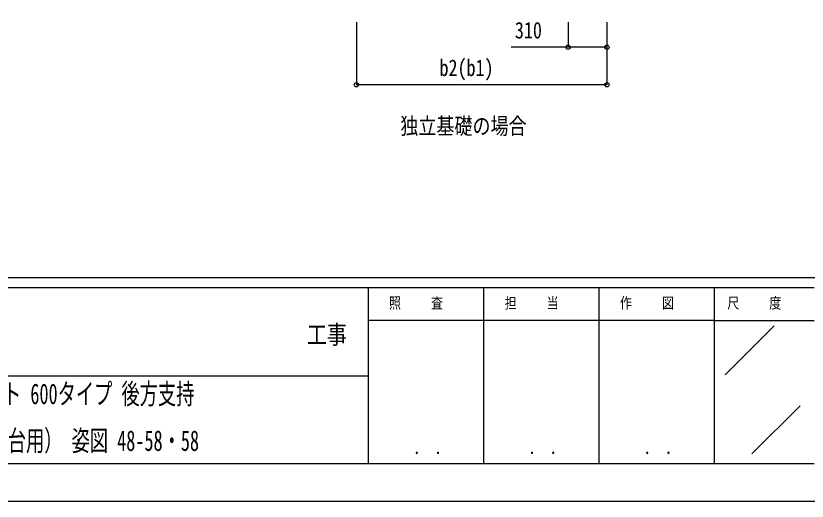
# Model space of a CAD drawing. Units: millimetres, scale not verified. Extents: x -16820 to 16820, y -11880 to 11880.
# Drawn here: x 2366 to 8684, y -11880 to -8010 of the extents above; entities that cross this region are included whole.
import ezdxf
from ezdxf.enums import TextEntityAlignment as Align

# ---------------------------------------------------------------- set-up
doc = ezdxf.new("R2010")
doc.units = ezdxf.units.MM
doc.header["$LTSCALE"] = 50
for name, color, linetype in [('0-2_USER1', 3, 'Continuous'), ('0-6_YKK_D', 6, 'Continuous'), ('0-7_YKK_ZWAK', 7, 'Continuous')]:
    doc.layers.add(name, color=color, linetype=linetype)
doc.styles.add('ＭＳ ゴシック', font='')
doc.styles.get('ＭＳ ゴシック').set_extended_font_data('MS Gothic')

msp = doc.modelspace()

# ---------------------------------------------------------------- linework, layer by layer
at = {"layer": '0-6_YKK_D'}
for p, q in [((5085.08, -8060), (5085.08, -8561)), ((6775.08, -8060), (6775.08, -8261)), ((7085.08, -8060), (7085.08, -8261)), ((7085.08, -8060), (7085.08, -8561)), ((7085.08, -8560), (5085.08, -8560))]:
    msp.add_line(p, q, dxfattribs=at)
msp.add_lwpolyline([(7085.08, -8260), (6775.08, -8260), (6320.68, -8260)], dxfattribs=at)
for centre in [(6775.08, -8260), (7085.08, -8260), (5085.08, -8560), (7085.08, -8560)]:
    msp.add_circle(centre, 17, dxfattribs=at)
at = {"layer": '0-7_YKK_ZWAK'}
for p, q in [((15580.08, -10100), (-15619.92, -10100)), ((5180.08, -10180), (-19.92, -10180)), ((6100.08, -10180), (6100.08, -11580)), ((7020.08, -10180), (7020.08, -11580)), ((7940.08, -10180), (7940.08, -11580)), ((8740.08, -10180), (7940.08, -10180)), ((7940.08, -10440), (5180.08, -10440)), ((7940.08, -10440), (8740.08, -10440)), ((8028.42, -10873.16), (8420.15, -10481.43)), ((-19.92, -10880), (5180.08, -10880)), ((8242.69, -11503.95), (8627.57, -11119.07)), ((-19.92, -11580), (5180.08, -11580)), ((5180.08, -11580), (7940.08, -11580)), ((7940.08, -11580), (8740.08, -11580))]:
    msp.add_line(p, q, dxfattribs=at)
msp.add_lwpolyline([(-16820, -11880), (16820, -11880), (16820, 11880), (-16820, 11880)], close=True, dxfattribs=at)
msp.add_lwpolyline([(7940.08, -10180), (5180.08, -10180), (5180.08, -11580)], dxfattribs=at)

# ---------------------------------------------------------------- texts
at = {"layer": '0-2_USER1', "style": 'ＭＳ ゴシック'}
for s, height, width, p in [('独立基礎の場合', 132, 0.8, (5435.8, -8994)), ('プレーンルーフ カーポート 600タイプ 後方支持', 164.2, 0.65, (590.21, -11155.33)), ('2台用 間口連結セット（2台用+2台用） 姿図 48-58・58', 164.2, 0.65, (192.24, -11528.67))]:
    msp.add_text(s, height=height, dxfattribs=dict(at, width=width)).set_placement(p, align=Align.BOTTOM_LEFT)
at = {"layer": '0-6_YKK_D', "style": 'ＭＳ ゴシック', "width": 0.8}
for s, p in [('310', (6350.68, -8230)), ('b2(b1)', (5749.08, -8530))]:
    msp.add_text(s, height=132, dxfattribs=at).set_placement(p, align=Align.BOTTOM_LEFT)
at = {"layer": '0-7_YKK_ZWAK', "style": 'ＭＳ ゴシック', "width": 0.8}
for s, height, p in [('照     査', 87.98, (5345.68, -10370)), ('担     当', 87.98, (6268.88, -10370)), ('作     図', 87.98, (7188.88, -10370)), ('尺     度', 87.98, (8045.68, -10370)), ('工事', 146.6, (4689.33, -10669.86)), ('． ．', 103.7, (5540, -11537.41)), ('． ．', 103.7, (6460, -11537.41)), ('． ．', 103.7, (7380, -11537.41))]:
    msp.add_text(s, height=height, dxfattribs=at).set_placement(p, align=Align.BOTTOM_LEFT)

doc.saveas('drawing.dxf')
